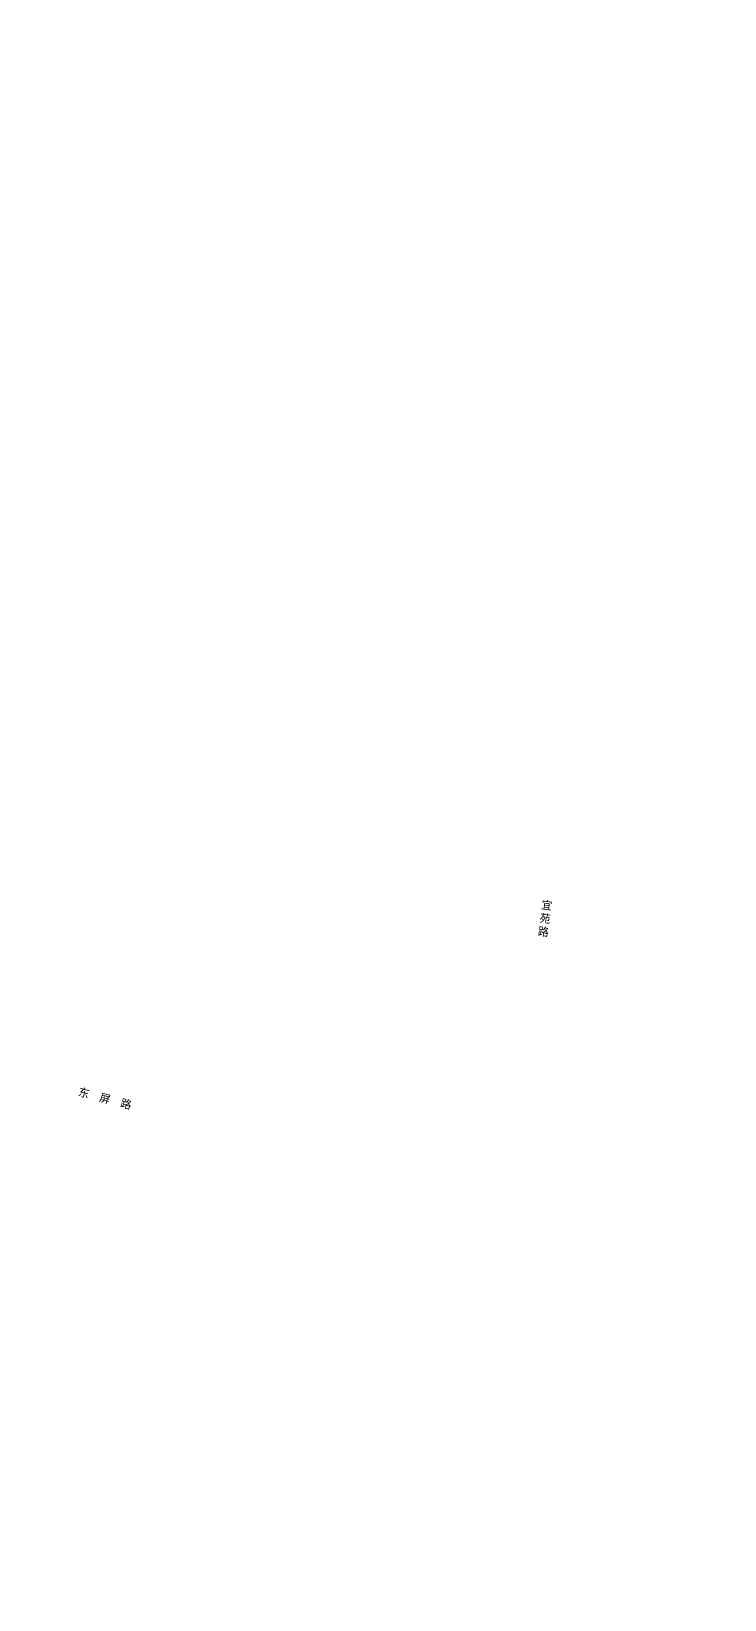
# Model space of a CAD drawing. Extents: x 529262 to 576451, y 2694391 to 2717535.
# Drawn here: x 567700 to 568046, y 2709121 to 2709905 of the extents above; entities that cross this region are included whole.
import ezdxf
from ezdxf.enums import TextEntityAlignment as Align
from ezdxf.xclip import XClip

# ---------------------------------------------------------------- set-up
doc = ezdxf.new("R2010")
doc.units = 0
doc.header["$XCLIPFRAME"] = 0
for name, color, linetype in [('PP-COM', 7, 'Continuous'), ('RD-中线', 40, 'Continuous'), ('RD-红线', 7, 'Continuous'), ('RD-路名', 7, 'Continuous')]:
    doc.layers.add(name, color=color, linetype=linetype)
doc.styles.add('黑体', font='simhei.ttf')

# ---------------------------------------------------------------- blocks, each defined once
blk = doc.blocks.new('A$C19FD0107')
at = {"layer": 'RD-中线', "color": 8, "linetype": 'Continuous', "flags": 128}
for points in [[(-3764.95, 15517.41), (-3385.74, 15497.32, -0.013851), (-3330.53, 15492.86), (-2990.5, 15455.88, -0.048162), (-2934.05, 15444.17), (-2723.74, 15379.52, -0.000234), (-2399.65, 15276.1), (-2115.31, 15190.07, 0.03539), (-2032.58, 15171.3), (-1765.49, 15130.31)], [(-4490.73, 14139.44, 0), (-4490.29, 14139.42)], [(-3818.25, 14086.17, 0), (-3817.74, 14086.17)]]:
    blk.add_lwpolyline(points, format="xyb", dxfattribs=at)
at = {"layer": 'RD-中线', "color": 8, "linetype": 'Continuous'}
for points in [[(-1765.32, 14833.87), (-1870.24, 14834.36, -0.07773), (-2297.41, 14903.2), (-2763.51, 15055.04, -0.002412), (-2772.67, 15058.08), (-3168.08, 15191.13, 0.031805), (-3413.66, 15256.72), (-3481.17, 15270.22, 0.040764), (-3610.52, 15285.28), (-3824.79, 15292.66, 0.003807), (-3833.93, 15292.91), (-3984.46, 15295.8, 0.004916), (-3996.26, 15295.91), (-4213.61, 15295.81, 0.004475), (-4218.97, 15295.76), (-4356.1, 15293.25, -0.000047), (-4356.15, 15293.25), (-5280.16, 15276.46)], [(-3086.58, 14893.65), (-3108.23, 14899.63, 0.000046), (-3108.32, 14899.66), (-3236.52, 14935.1, 0.007364), (-3240.8, 14936.21), (-3481.53, 14995.18, 0.065736), (-3741.79, 15023.65), (-4056.29, 15016.62, -0.003768), (-4058.1, 15016.6), (-4121.61, 15016.13, 0.002785), (-4122.95, 15016.12), (-4376.62, 15011.45), (-4572.92, 15005.07)]]:
    blk.add_lwpolyline(points, format="xyb", dxfattribs=at)
at = {"layer": 'RD-红线', "color": 8, "linetype": 'Continuous', "flags": 128}
for points in [[(-3083.83, 15194.43), (-3158.52, 15219.56, 0.024003), (-3345.9, 15272.75), (-3350.6, 15273.81)], [(-3086.9, 15132.16), (-3177.65, 15162.69, 0.022987), (-3360.15, 15214.67), (-3365.27, 15215.73)]]:
    blk.add_lwpolyline(points, format="xyb", dxfattribs=at)
at = {"layer": 'RD-红线', "color": 8}
for points in [[(-3126.07, 14917.02), (-3233.33, 14946.66, 0.007364), (-3237.94, 14947.87), (-3340, 14972.87)], [(-3190.11, 14909.82), (-3239.72, 14923.53, 0.007364), (-3243.65, 14924.56), (-3420.09, 14967.78)]]:
    blk.add_lwpolyline(points, format="xyb", dxfattribs=at)

msp = doc.modelspace()

# ---------------------------------------------------------------- block references
at = {"layer": 'PP-COM'}
ref = msp.add_blockref('A$C19FD0107', (570997.993, 2694390.603), dxfattribs=at)
XClip(ref).set_block_clipping_path([(-9366.4383134884, 14428.6043910822), (-3328.4480743363, 17452.7484863754)])

# ---------------------------------------------------------------- texts
at = {"layer": 'RD-路名', "color": 7, "style": '黑体'}
msp.add_text('东  屏  路', height=4, rotation=345.140493, dxfattribs=at).set_placement((567736.498, 2709371.808), align=Align.MIDDLE)
at = {"layer": 'RD-路名', "color": 7, "insert": (567954.86, 2709470.585), "char_height": 4, "width": 50.99419, "attachment_point": 1, "rotation": 352.633128, "style": '黑体'}
msp.add_mtext('宜\\P苑\\P路', dxfattribs=at)

doc.saveas('drawing.dxf')
